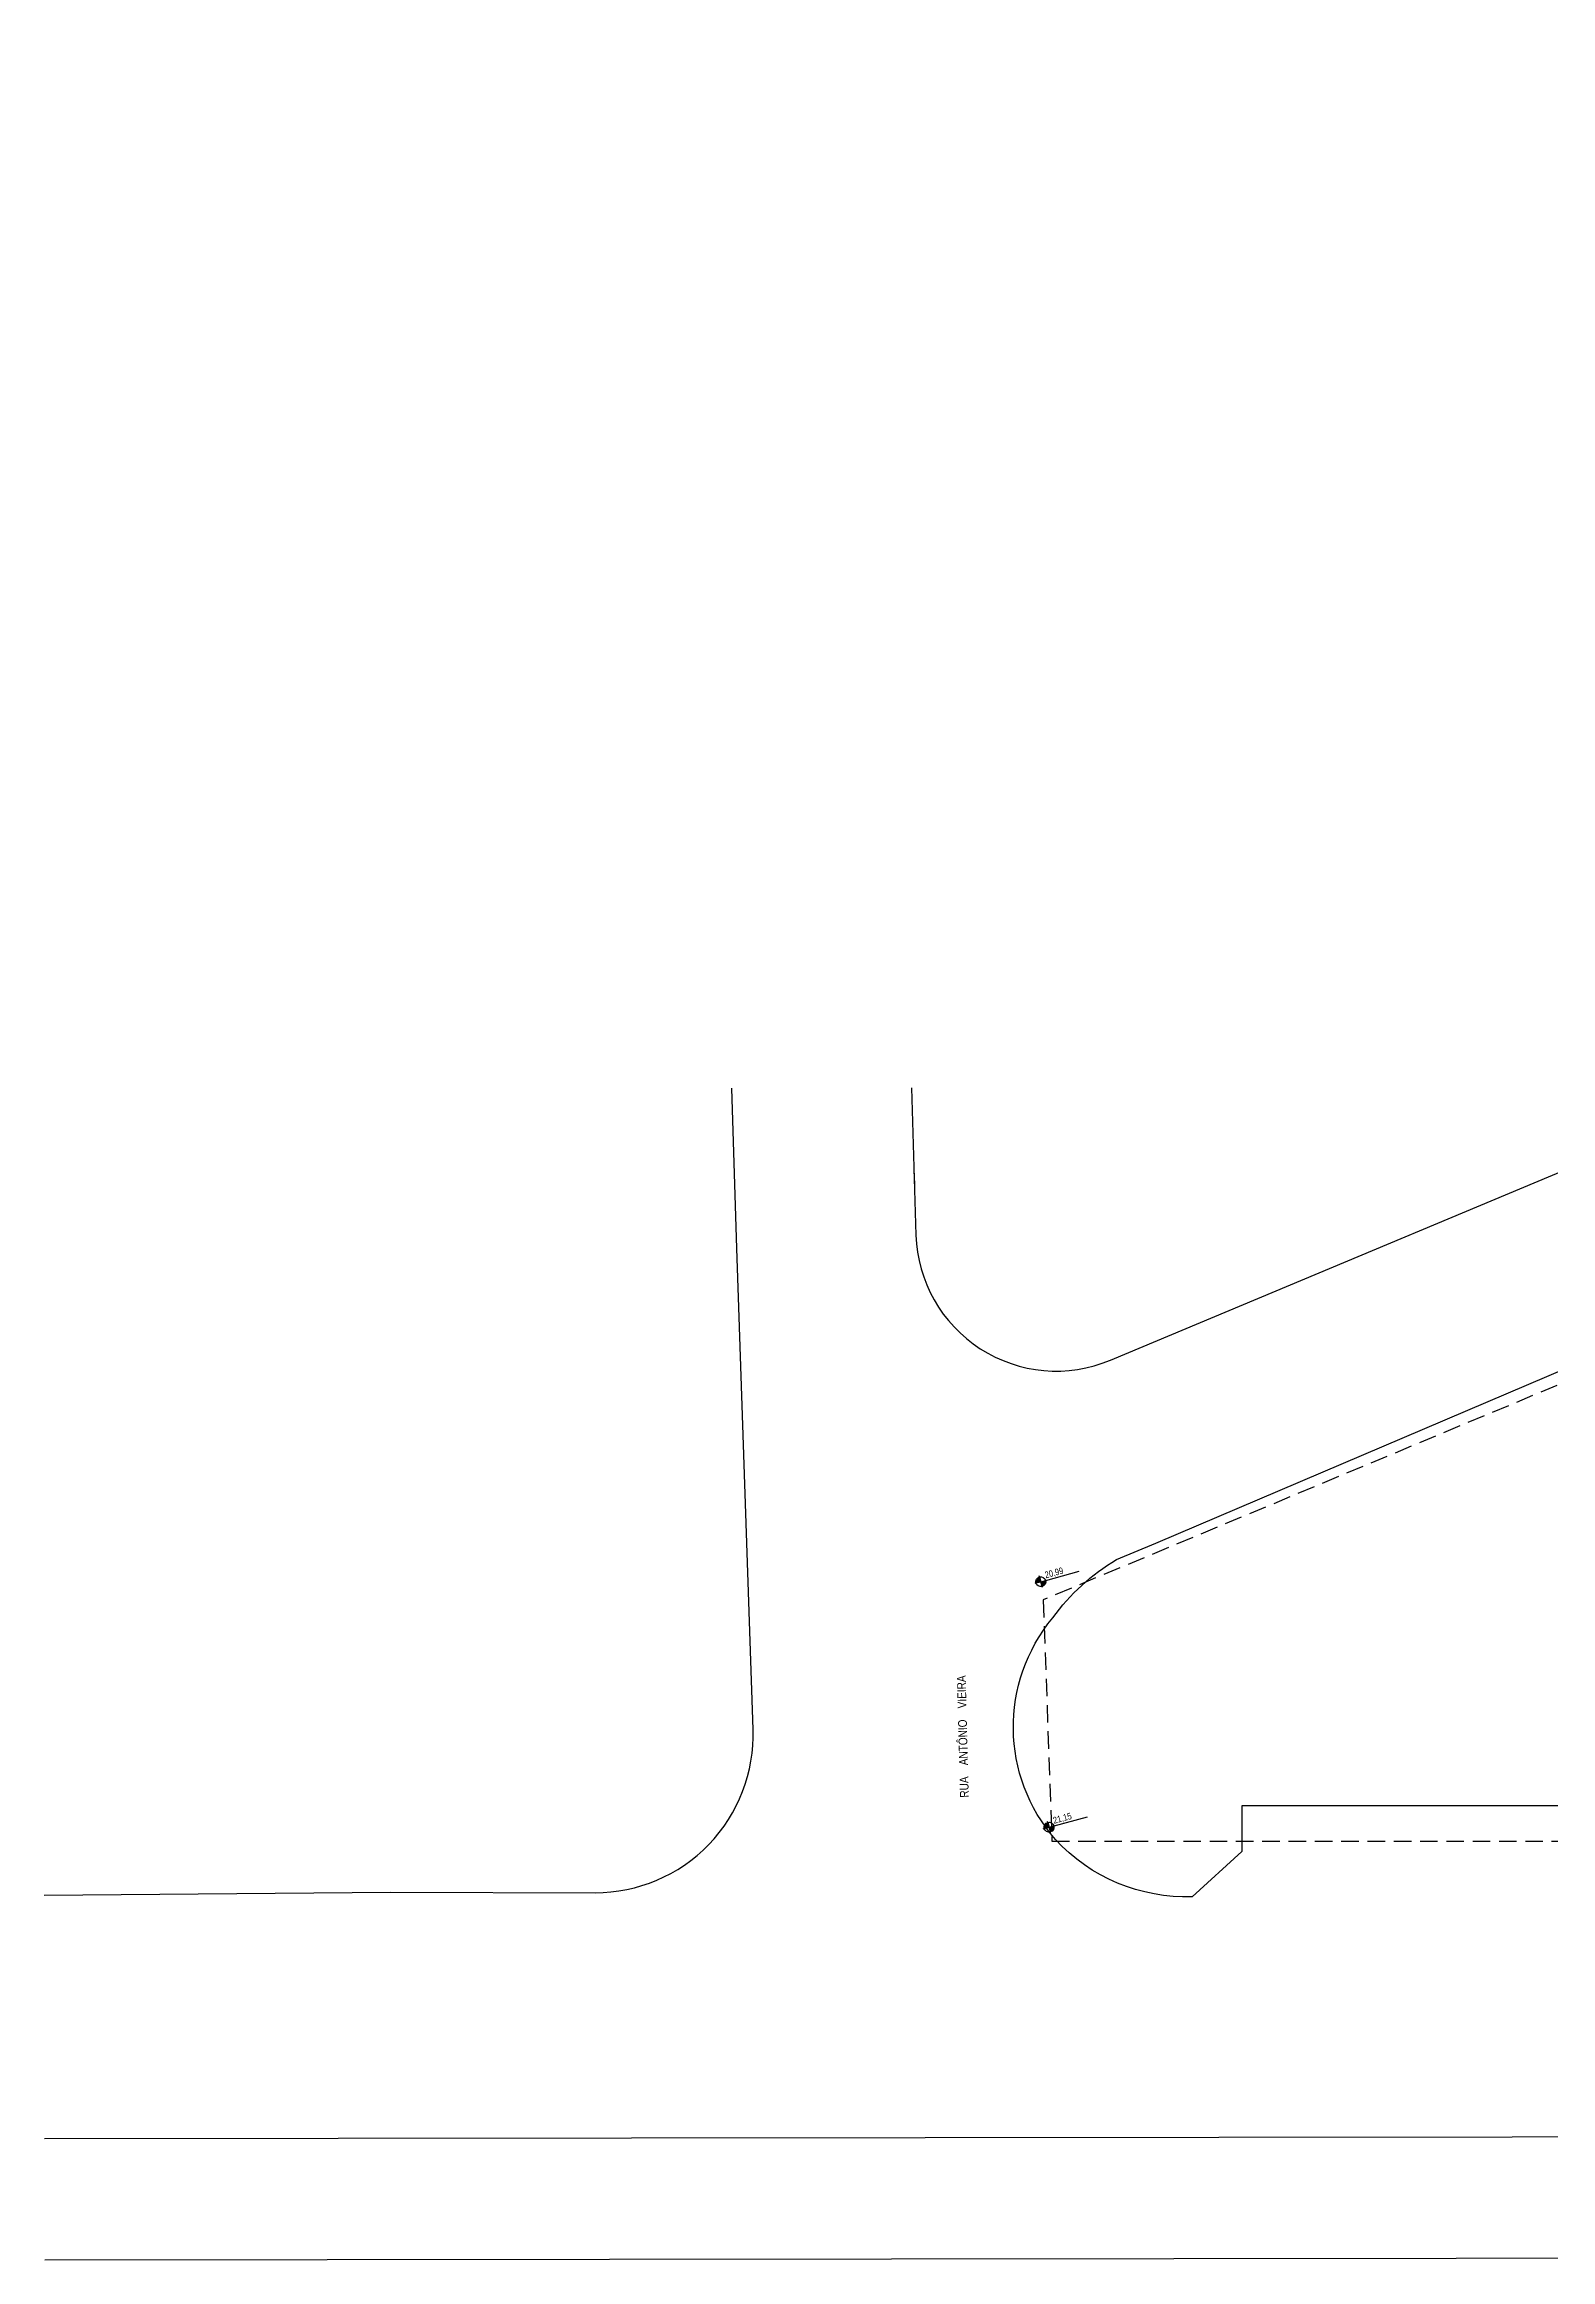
# Model space of a CAD drawing. Header units: metres. Extents: x -133 to 570, y -18 to 184.
# Drawn here: x -132.9 to -89.9, y -18 to 45.2 of the extents above; entities that cross this region are included whole.
import ezdxf

# ---------------------------------------------------------------- set-up
doc = ezdxf.new("R2010")
doc.units = ezdxf.units.M
doc.linetypes.add('DASHEDX2', pattern=[1.5, 1, -0.5])
for name, color, linetype in [('ARQ-AUX1', 1, 'Continuous'), ('ARQ-AUX2', 2, 'Continuous'), ('ARQ-PRJ', 7, 'DASHEDX2'), ('ARQ-SIM', 1, 'Continuous'), ('terreno', 7, 'Continuous')]:
    doc.layers.add(name, color=color, linetype=linetype)
doc.styles.add('Adesa', font='ARIALN.TTF')

# ---------------------------------------------------------------- blocks, each defined once
blk = doc.blocks.new('ADESA-SIMB NIVEL PLAN')
h = blk.add_hatch(color=256)
h.dxf.hatch_style = 1
edge = h.paths.add_edge_path()
edge.add_ellipse((-0.038, 0), major_axis=(-0.133, 0.133), ratio=1, start_angle=315.06386, end_angle=405.06386)
edge.add_line((-0.226, 0), (-0.038, 0))
edge.add_line((-0.038, 0), (-0.038, 0.189))
edge = h.paths.add_edge_path()
edge.add_ellipse((-0.038, 0), major_axis=(-0.133, 0.133), ratio=1, start_angle=495.06386, end_angle=585.06386)
edge.add_line((0.151, 0), (-0.038, 0))
edge.add_line((-0.038, 0), (-0.038, -0.189))
for p, q in [((-0.038, 0.189), (-0.038, 0.226)), ((-0.038, 0.189), (-0.038, 0)), ((-0.038, 0), (0.151, 0)), ((-0.038, 0), (0.151, 0)), ((0.151, 0), (0.189, 0)), ((-0.264, 0), (-0.226, 0)), ((-0.226, 0), (-0.038, 0)), ((-0.038, -0.189), (-0.038, 0)), ((-0.037, -0.227), (-0.038, -0.189))]:
    blk.add_line(p, q)
blk.add_lwpolyline([(0.157, 0), (1.472, 0)])
blk.add_ellipse((-0.038, 0), major_axis=(-0.133, 0.133), ratio=1, start_param=3.928105432082424, end_param=10.21129073926201)
at = {"color": 3, "style": 'Adesa'}
for p in [(0.18, 0.072), (0.18, -0.298)]:
    blk.add_attdef('100.00', p, '', height=0.25, rotation=0.06386, dxfattribs=at)
blk = doc.blocks.new('terreno + circ vert')
at = {"layer": 'ARQ-AUX1'}
for points in [[(-108.1435, 15.4387), (-108.0132, 11.2444, 0.5256856), (-102.4716, 7.6784), (-85.2527, 14.881), (-77.0823, 18.2944), (-68.6961, 21.8707), (-34.2915, 36.5881, 0.3100349), (-31.8672, 40.4096), (-32.0392, 45.1872)], [(-132.8647, -7.5685), (-122.9867, -7.4855), (-117.1636, -7.4976, 0.4248522), (-112.6568, -2.8442), (-113.1245, 10.8662), (-113.2611, 15.4321)]]:
    blk.add_lwpolyline(points, format="xyb", dxfattribs=at)
for points in [[(-108.0705, 13.0874), (-108.0582, 12.6954)], [(-132.8558, -14.5091), (76.3731, -14.2627)], [(-132.8514, -17.9591), (76.3775, -17.7127)]]:
    blk.add_lwpolyline(points, dxfattribs=at)
at = {"layer": 'ARQ-AUX2'}
blk.add_lwpolyline([(-38.7204, -5.025), (-98.7204, -5.025), (-98.7204, -6.3233), (-100.1347, -7.6164, -0.2181845), (-104.0373, -5.9813, -0.3681428), (-104.1124, 0.3352, -0.1038207), (-102.2922, 1.9977), (-101.1746, 2.4667), (-79.9769, 11.499), (-64.6872, 17.9037), (-47.6349, 25.1734, 0.004837), (-33.9339, 29.6502, 0.3216599)], format="xyb", dxfattribs=at)
at = {"layer": 'ARQ-PRJ', "color": 1, "ltscale": 0.5}
blk.add_lwpolyline([(48.0419, 1.3908), (48.1056, 7.0609), (42.945, 9.4812), (35.5548, 12.9472), (27.5061, 16.8929), (22.1014, 19.5405), (15.0017, 23.0148), (8.3251, 26.282), (0.4895, 30.0914), (-5.8932, 33.2362), (-12.2759, 36.3811), (-18.9156, 39.6675), (-31.5995, 31.2229), (-104.3835, 0.8491), (-104.1403, -6.025), (40.5424, -6.025, 0.4109303)], format="xyb", close=True, dxfattribs=at)
at = {"layer": 'ARQ-SIM'}
ref = blk.add_blockref('ADESA-SIMB NIVEL PLAN', (-104.4282, 1.3736), dxfattribs=dict(at, xscale=0.7499999999999999, yscale=0.7499999999999999, zscale=0.7499999999999999, rotation=15.2273522940256))
ref.add_attrib('100.00', '20,99', (-104.3123, 1.4614), dxfattribs={"layer": '0', "color": 3, "height": 0.1875, "rotation": 15.291215, "style": 'Adesa'})
ref = blk.add_blockref('ADESA-SIMB NIVEL PLAN', (-104.1918, -5.6224), dxfattribs=dict(at, xscale=0.7499999999999999, yscale=0.7499999999999999, zscale=0.7499999999999999, rotation=15.2273522940256))
ref.add_attrib('100.00', '21,15', (-104.0759, -5.5346), dxfattribs={"layer": '0', "color": 3, "height": 0.1875, "rotation": 15.291215, "style": 'Adesa'})
at = {"color": 2, "style": 'Adesa'}
blk.add_text('RUA    ANTÔNIO    VIEIRA', height=0.25, rotation=91.461709, dxfattribs=at).set_placement((-106.5075, -4.7858))

msp = doc.modelspace()

# ---------------------------------------------------------------- block references
at = {"layer": 'terreno'}
msp.add_blockref('terreno + circ vert', (0, 0), dxfattribs=at)

doc.saveas('drawing.dxf')
